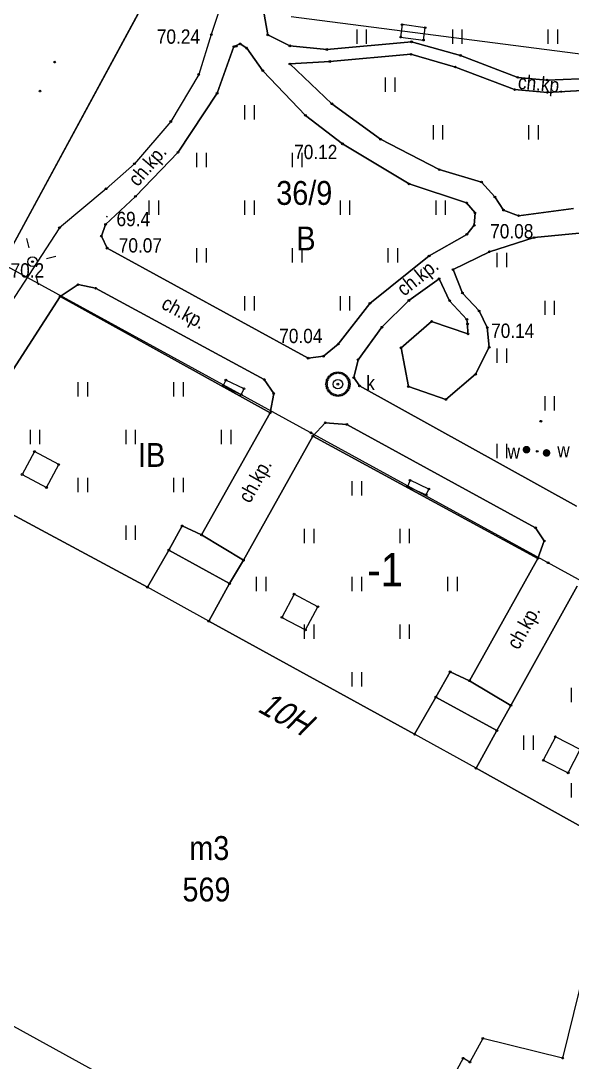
# Model space of a CAD drawing. Extents: x 6545332 to 6545538, y 5876272 to 5876530.
# Drawn here: x 6545478.7 to 6545507.5, y 5876341.4 to 5876395.9 of the extents above; entities that cross this region are included whole.
import ezdxf
from ezdxf.enums import TextEntityAlignment as Align

# ---------------------------------------------------------------- set-up
doc = ezdxf.new("R2010")
doc.units = 0
doc.header["$MEASUREMENT"] = 0
doc.layers.add('1', color=8, linetype='CONTINUOUS')
doc.styles.get("Standard").update_dxf_attribs({"font": 'txt', "width": 0.75})

msp = doc.modelspace()

# ---------------------------------------------------------------- hatches: boundary and pattern name
at = {"layer": '1', "linetype": 'Continuous'}
h = msp.add_hatch(color=256, dxfattribs=at)
edge = h.paths.add_edge_path()
edge.add_arc((6545488.66, 5876395.22), 0.045, 0, 360)
h = msp.add_hatch(color=256, dxfattribs=at)
edge = h.paths.add_edge_path()
edge.add_arc((6545488.66, 5876395.22), 0.045, 0, 360)
h = msp.add_hatch(color=256, dxfattribs=at)
edge = h.paths.add_edge_path()
edge.add_arc((6545495.52, 5876389.5), 0.045, 0, 360)
h = msp.add_hatch(color=256, dxfattribs=at)
edge = h.paths.add_edge_path()
edge.add_arc((6545495.52, 5876389.5), 0.045, 0, 360)
h = msp.add_hatch(color=256, dxfattribs=at)
edge = h.paths.add_edge_path()
edge.add_arc((6545483.2, 5876385.69), 0.045, 0, 360)
h = msp.add_hatch(color=256, dxfattribs=at)
edge = h.paths.add_edge_path()
edge.add_arc((6545504.73, 5876385.74), 0.045, 0, 360)
h = msp.add_hatch(color=256, dxfattribs=at)
edge = h.paths.add_edge_path()
edge.add_arc((6545504.73, 5876385.74), 0.045, 0, 360)
h = msp.add_hatch(color=256, dxfattribs=at)
edge = h.paths.add_edge_path()
edge.add_arc((6545483.21, 5876384.04), 0.045, 0, 360)
h = msp.add_hatch(color=256, dxfattribs=at)
edge = h.paths.add_edge_path()
edge.add_arc((6545483.21, 5876384.04), 0.045, 0, 360)
h = msp.add_hatch(color=256, dxfattribs=at)
edge = h.paths.add_edge_path()
edge.add_arc((6545503.09, 5876379.88), 0.045, 0, 360)
h = msp.add_hatch(color=256, dxfattribs=at)
edge = h.paths.add_edge_path()
edge.add_arc((6545503.09, 5876379.88), 0.045, 0, 360)
h = msp.add_hatch(color=256, dxfattribs=at)
edge = h.paths.add_edge_path()
edge.add_arc((6545493.72, 5876378.28), 0.045, 0, 360)
h = msp.add_hatch(color=256, dxfattribs=at)
edge = h.paths.add_edge_path()
edge.add_arc((6545493.72, 5876378.28), 0.045, 0, 360)
h = msp.add_hatch(color=256, dxfattribs=at)
edge = h.paths.add_edge_path()
edge.add_arc((6545505.14, 5876373.49), 0.2, 354.735, 714.735)
h = msp.add_hatch(color=256, dxfattribs=at)
edge = h.paths.add_edge_path()
edge.add_arc((6545506.19, 5876373.32), 0.2, 342.193, 702.193)

# ---------------------------------------------------------------- linework, layer by layer
at = {"layer": '1'}
for p, q in [((6545490.06, 5876406.02), (6545472.84, 5876374.14)), ((6545490.06, 5876406.02), (6545472.84, 5876374.14)), ((6545472.84, 5876374.14), (6545490.06, 5876406.02)), ((6545490.06, 5876406.02), (6545472.84, 5876374.14)), ((6545490.4, 5876400.62), (6545488.66, 5876395.22)), ((6545491.28, 5876397.09), (6545491.61, 5876395.2)), ((6545491.61, 5876395.2), (6545491.28, 5876397.09)), ((6545536.88, 5876390.43), (6545492.83, 5876396.15)), ((6545498.64, 5876395.74), (6545498.56, 5876395.09)), ((6545499.84, 5876395.58), (6545498.64, 5876395.74)), ((6545499.75, 5876394.93), (6545499.84, 5876395.58)), ((6545488.66, 5876395.22), (6545488, 5876393.13)), ((6545491.61, 5876395.2), (6545492.77, 5876394.63)), ((6545492.77, 5876394.63), (6545491.61, 5876395.2)), ((6545498.56, 5876395.09), (6545499.75, 5876394.93)), ((6545489.84, 5876394.59), (6545488.96, 5876392.15)), ((6545488.96, 5876392.15), (6545489.84, 5876394.59)), ((6545490.17, 5876394.73), (6545489.84, 5876394.59)), ((6545489.84, 5876394.59), (6545490.17, 5876394.73)), ((6545490.51, 5876394.51), (6545490.17, 5876394.73)), ((6545490.17, 5876394.73), (6545490.51, 5876394.51)), ((6545491.35, 5876393.33), (6545490.51, 5876394.51)), ((6545490.51, 5876394.51), (6545491.35, 5876393.33)), ((6545492.77, 5876394.63), (6545494.7, 5876394.44)), ((6545494.7, 5876394.44), (6545492.77, 5876394.63)), ((6545494.7, 5876394.44), (6545499.13, 5876394.84)), ((6545499.13, 5876394.84), (6545494.7, 5876394.44)), ((6545499.13, 5876394.84), (6545501.69, 5876394.13)), ((6545501.69, 5876394.13), (6545499.13, 5876394.84)), ((6545499.1, 5876394.19), (6545494.86, 5876393.81)), ((6545494.86, 5876393.81), (6545499.1, 5876394.19)), ((6545501.42, 5876393.52), (6545499.1, 5876394.19)), ((6545499.1, 5876394.19), (6545501.42, 5876393.52)), ((6545501.69, 5876394.13), (6545504.68, 5876392.98)), ((6545504.68, 5876392.98), (6545501.69, 5876394.13)), ((6545493.58, 5876390.99), (6545491.35, 5876393.33)), ((6545491.35, 5876393.33), (6545493.58, 5876390.99)), ((6545494.86, 5876393.81), (6545492.77, 5876393.68)), ((6545492.77, 5876393.68), (6545494.86, 5876393.81)), ((6545492.77, 5876393.68), (6545494.96, 5876391.6)), ((6545494.96, 5876391.6), (6545492.77, 5876393.68)), ((6545504.52, 5876392.34), (6545501.42, 5876393.52)), ((6545501.42, 5876393.52), (6545504.52, 5876392.34)), ((6545488, 5876393.13), (6545486.54, 5876390.67)), ((6545504.68, 5876392.98), (6545506.21, 5876392.84)), ((6545506.21, 5876392.84), (6545504.68, 5876392.98)), ((6545506.21, 5876392.84), (6545507.92, 5876392.9)), ((6545507.92, 5876392.9), (6545506.21, 5876392.84)), ((6545506.23, 5876392.19), (6545504.52, 5876392.34)), ((6545504.52, 5876392.34), (6545506.23, 5876392.19)), ((6545508.06, 5876392.3), (6545506.23, 5876392.19)), ((6545506.23, 5876392.19), (6545508.06, 5876392.3)), ((6545488.96, 5876392.15), (6545486.92, 5876389.06)), ((6545486.92, 5876389.06), (6545488.96, 5876392.15)), ((6545494.96, 5876391.6), (6545497.51, 5876389.74)), ((6545497.51, 5876389.74), (6545494.96, 5876391.6)), ((6545486.54, 5876390.67), (6545484.64, 5876388.46)), ((6545495.52, 5876389.5), (6545493.58, 5876390.99)), ((6545493.58, 5876390.99), (6545495.52, 5876389.5)), ((6545499, 5876387.4), (6545495.52, 5876389.5)), ((6545495.52, 5876389.5), (6545499, 5876387.4)), ((6545497.51, 5876389.74), (6545500.58, 5876388.15)), ((6545500.58, 5876388.15), (6545497.51, 5876389.74)), ((6545486.92, 5876389.06), (6545484.69, 5876386.75)), ((6545484.69, 5876386.75), (6545486.92, 5876389.06)), ((6545484.64, 5876388.46), (6545483.16, 5876387.15)), ((6545500.58, 5876388.15), (6545502.79, 5876387.5)), ((6545502.79, 5876387.5), (6545500.58, 5876388.15)), ((6545502.01, 5876386.41), (6545499, 5876387.4)), ((6545499, 5876387.4), (6545502.01, 5876386.41)), ((6545502.79, 5876387.5), (6545503.49, 5876386.72)), ((6545503.49, 5876386.72), (6545502.79, 5876387.5)), ((6545483.16, 5876387.15), (6545480.72, 5876385.11)), ((6545484.69, 5876386.75), (6545483.13, 5876385.28)), ((6545483.13, 5876385.28), (6545484.69, 5876386.75)), ((6545502.45, 5876385.88), (6545502.01, 5876386.41)), ((6545502.01, 5876386.41), (6545502.45, 5876385.88)), ((6545503.49, 5876386.72), (6545503.94, 5876386.03)), ((6545503.94, 5876386.03), (6545503.49, 5876386.72)), ((6545502.41, 5876385.24), (6545502.45, 5876385.88)), ((6545502.45, 5876385.88), (6545502.41, 5876385.24)), ((6545503.94, 5876386.03), (6545504.73, 5876385.74)), ((6545504.73, 5876385.74), (6545503.94, 5876386.03)), ((6545504.73, 5876385.74), (6545507.6, 5876386.11)), ((6545507.6, 5876386.11), (6545504.73, 5876385.74)), ((6545483.13, 5876385.28), (6545482.91, 5876384.67)), ((6545482.91, 5876384.67), (6545483.13, 5876385.28)), ((6545502.02, 5876384.76), (6545502.41, 5876385.24)), ((6545502.41, 5876385.24), (6545502.02, 5876384.76)), ((6545480.72, 5876385.11), (6545473.44, 5876373.92)), ((6545482.91, 5876384.67), (6545483.21, 5876384.04)), ((6545483.21, 5876384.04), (6545482.91, 5876384.67)), ((6545500.05, 5876383.63), (6545502.02, 5876384.76)), ((6545502.02, 5876384.76), (6545500.05, 5876383.63)), ((6545505.54, 5876384.59), (6545503.2, 5876383.85)), ((6545503.2, 5876383.85), (6545505.54, 5876384.59)), ((6545507.89, 5876384.83), (6545505.54, 5876384.59)), ((6545505.54, 5876384.59), (6545507.89, 5876384.83)), ((6545483.21, 5876384.04), (6545493.72, 5876378.28)), ((6545493.72, 5876378.28), (6545483.21, 5876384.04)), ((6545496.95, 5876381.15), (6545500.05, 5876383.63)), ((6545500.05, 5876383.63), (6545496.95, 5876381.15)), ((6545503.2, 5876383.85), (6545501.3, 5876382.92)), ((6545501.3, 5876382.92), (6545503.2, 5876383.85)), ((6545477.78, 5876383.2), (6545515.77, 5876362.36)), ((6545477.78, 5876383.2), (6545515.77, 5876362.36)), ((6545500.57, 5876382.44), (6545498.99, 5876381.3)), ((6545498.99, 5876381.3), (6545500.57, 5876382.44)), ((6545501.12, 5876381.29), (6545500.57, 5876382.44)), ((6545500.57, 5876382.44), (6545501.12, 5876381.29)), ((6545501.3, 5876382.92), (6545501.79, 5876381.69)), ((6545501.79, 5876381.69), (6545501.3, 5876382.92)), ((6545481.69, 5876382.13), (6545480.76, 5876381.51)), ((6545480.76, 5876381.51), (6545481.69, 5876382.13)), ((6545482.61, 5876381.94), (6545481.69, 5876382.13)), ((6545481.69, 5876382.13), (6545482.61, 5876381.94)), ((6545491.43, 5876377.16), (6545482.61, 5876381.94)), ((6545482.61, 5876381.94), (6545491.43, 5876377.16)), ((6545475.14, 5876372.81), (6545480.76, 5876381.51)), ((6545480.76, 5876381.51), (6545475.14, 5876372.81)), ((6545480.76, 5876381.51), (6545491.74, 5876375.42)), ((6545491.74, 5876375.42), (6545480.76, 5876381.51)), ((6545501.79, 5876381.69), (6545502.66, 5876380.75)), ((6545502.66, 5876380.75), (6545501.79, 5876381.69)), ((6545495.3, 5876379.02), (6545496.95, 5876381.15)), ((6545496.95, 5876381.15), (6545495.3, 5876379.02)), ((6545498.99, 5876381.3), (6545497.58, 5876379.9)), ((6545497.58, 5876379.9), (6545498.99, 5876381.3)), ((6545502.02, 5876380.31), (6545501.12, 5876381.29)), ((6545501.12, 5876381.29), (6545502.02, 5876380.31)), ((6545502.06, 5876380.07), (6545502.02, 5876380.31)), ((6545502.02, 5876380.31), (6545502.06, 5876380.07)), ((6545502.66, 5876380.75), (6545503.09, 5876379.88)), ((6545503.09, 5876379.88), (6545502.66, 5876380.75)), ((6545497.58, 5876379.9), (6545496.33, 5876378.2)), ((6545496.33, 5876378.2), (6545497.58, 5876379.9)), ((6545498.58, 5876378.82), (6545500.18, 5876380.2)), ((6545500.18, 5876380.2), (6545498.58, 5876378.82)), ((6545500.18, 5876380.2), (6545502.08, 5876379.55)), ((6545502.08, 5876379.55), (6545500.18, 5876380.2)), ((6545502.08, 5876379.55), (6545502.06, 5876380.07)), ((6545502.06, 5876380.07), (6545502.08, 5876379.55)), ((6545503.09, 5876379.88), (6545503.19, 5876378.85)), ((6545503.19, 5876378.85), (6545503.09, 5876379.88)), ((6545494.52, 5876378.38), (6545495.3, 5876379.02)), ((6545495.3, 5876379.02), (6545494.52, 5876378.38)), ((6545498.97, 5876376.79), (6545498.58, 5876378.82)), ((6545498.58, 5876378.82), (6545498.97, 5876376.79)), ((6545503.19, 5876378.85), (6545502.48, 5876377.44)), ((6545502.48, 5876377.44), (6545503.19, 5876378.85)), ((6545493.72, 5876378.28), (6545494.52, 5876378.38)), ((6545494.52, 5876378.38), (6545493.72, 5876378.28)), ((6545496.33, 5876378.2), (6545496.11, 5876377.26)), ((6545496.11, 5876377.26), (6545496.33, 5876378.2)), ((6545489.42, 5876377.13), (6545489.27, 5876376.82)), ((6545490.37, 5876376.68), (6545489.42, 5876377.13)), ((6545491.92, 5876376.43), (6545491.43, 5876377.16)), ((6545491.43, 5876377.16), (6545491.92, 5876376.43)), ((6545496.11, 5876377.26), (6545496.41, 5876376.83)), ((6545496.41, 5876376.83), (6545496.11, 5876377.26)), ((6545502.48, 5876377.44), (6545500.92, 5876376.12)), ((6545500.92, 5876376.12), (6545502.48, 5876377.44)), ((6545489.27, 5876376.82), (6545490.22, 5876376.37)), ((6545490.22, 5876376.37), (6545490.37, 5876376.68)), ((6545491.74, 5876375.42), (6545491.92, 5876376.43)), ((6545491.92, 5876376.43), (6545491.74, 5876375.42)), ((6545496.41, 5876376.83), (6545507.76, 5876370.54)), ((6545507.76, 5876370.54), (6545496.41, 5876376.83)), ((6545500.92, 5876376.12), (6545498.97, 5876376.79)), ((6545498.97, 5876376.79), (6545500.92, 5876376.12)), ((6545491.74, 5876375.42), (6545488.15, 5876369.03)), ((6545488.15, 5876369.03), (6545491.74, 5876375.42)), ((6545493.97, 5876374.2), (6545494.62, 5876374.9)), ((6545494.62, 5876374.9), (6545493.97, 5876374.2)), ((6545494.62, 5876374.9), (6545495.75, 5876374.81)), ((6545495.75, 5876374.81), (6545494.62, 5876374.9)), ((6545495.75, 5876374.81), (6545505.61, 5876369.4)), ((6545505.61, 5876369.4), (6545495.75, 5876374.81)), ((6545490.34, 5876367.7), (6545493.97, 5876374.2)), ((6545493.97, 5876374.2), (6545490.34, 5876367.7)), ((6545493.97, 5876374.2), (6545505.74, 5876367.8)), ((6545505.74, 5876367.8), (6545493.97, 5876374.2)), ((6545479.41, 5876373.39), (6545478.77, 5876372.19)), ((6545480.68, 5876372.71), (6545479.41, 5876373.39)), ((6545480.04, 5876371.51), (6545480.68, 5876372.71)), ((6545478.77, 5876372.19), (6545480.04, 5876371.51)), ((6545499.05, 5876371.89), (6545498.91, 5876371.57)), ((6545498.91, 5876371.57), (6545499.89, 5876371.12)), ((6545500.04, 5876371.43), (6545499.05, 5876371.89)), ((6545499.89, 5876371.12), (6545500.04, 5876371.43)), ((6545477.19, 5876370.66), (6545485.32, 5876366.29)), ((6545485.32, 5876366.29), (6545477.19, 5876370.66)), ((6545485.32, 5876366.29), (6545477.19, 5876370.66)), ((6545477.19, 5876370.66), (6545485.32, 5876366.29)), ((6545487.14, 5876369.5), (6545486.44, 5876368.23)), ((6545487.14, 5876369.5), (6545486.44, 5876368.23)), ((6545486.44, 5876368.23), (6545487.14, 5876369.5)), ((6545488.15, 5876369.03), (6545487.14, 5876369.5)), ((6545488.15, 5876369.03), (6545487.14, 5876369.5)), ((6545487.14, 5876369.5), (6545488.15, 5876369.03)), ((6545505.61, 5876369.4), (6545506.07, 5876368.71)), ((6545506.07, 5876368.71), (6545505.61, 5876369.4)), ((6545490.34, 5876367.7), (6545488.15, 5876369.03)), ((6545490.34, 5876367.7), (6545488.15, 5876369.03)), ((6545488.15, 5876369.03), (6545490.34, 5876367.7)), ((6545506.07, 5876368.71), (6545505.74, 5876367.8)), ((6545505.74, 5876367.8), (6545506.07, 5876368.71)), ((6545485.32, 5876366.29), (6545486.44, 5876368.23)), ((6545486.44, 5876368.23), (6545485.32, 5876366.29)), ((6545485.32, 5876366.29), (6545486.44, 5876368.23)), ((6545486.44, 5876368.23), (6545489.61, 5876366.48)), ((6545486.44, 5876368.23), (6545489.61, 5876366.48)), ((6545489.61, 5876366.48), (6545486.44, 5876368.23)), ((6545486.44, 5876368.23), (6545489.61, 5876366.48)), ((6545489.61, 5876366.48), (6545490.34, 5876367.7)), ((6545489.61, 5876366.48), (6545490.34, 5876367.7)), ((6545490.34, 5876367.7), (6545489.61, 5876366.48)), ((6545505.74, 5876367.8), (6545502.16, 5876361.39)), ((6545502.16, 5876361.39), (6545505.74, 5876367.8)), ((6545488.53, 5876364.51), (6545485.32, 5876366.29)), ((6545489.61, 5876366.48), (6545488.53, 5876364.51)), ((6545488.53, 5876364.51), (6545489.61, 5876366.48)), ((6545489.61, 5876366.48), (6545488.53, 5876364.51)), ((6545504.32, 5876360.1), (6545507.79, 5876366.34)), ((6545507.79, 5876366.34), (6545504.32, 5876360.1)), ((6545492.99, 5876365.93), (6545492.35, 5876364.71)), ((6545494.23, 5876365.27), (6545492.99, 5876365.93)), ((6545493.58, 5876364.05), (6545494.23, 5876365.27)), ((6545488.53, 5876364.51), (6545499.29, 5876358.59)), ((6545499.29, 5876358.59), (6545488.53, 5876364.51)), ((6545499.29, 5876358.59), (6545488.53, 5876364.51)), ((6545488.53, 5876364.51), (6545499.29, 5876358.59)), ((6545492.35, 5876364.71), (6545493.58, 5876364.05)), ((6545500.4, 5876360.54), (6545501.15, 5876361.86)), ((6545501.15, 5876361.86), (6545500.4, 5876360.54)), ((6545501.15, 5876361.86), (6545500.4, 5876360.54)), ((6545501.15, 5876361.86), (6545502.16, 5876361.39)), ((6545502.16, 5876361.39), (6545501.15, 5876361.86)), ((6545502.16, 5876361.39), (6545501.15, 5876361.86)), ((6545502.16, 5876361.39), (6545504.32, 5876360.1)), ((6545504.32, 5876360.1), (6545502.16, 5876361.39)), ((6545504.32, 5876360.1), (6545502.16, 5876361.39)), ((6545499.29, 5876358.59), (6545500.4, 5876360.54)), ((6545500.4, 5876360.54), (6545499.29, 5876358.59)), ((6545499.29, 5876358.59), (6545500.4, 5876360.54)), ((6545500.4, 5876360.54), (6545503.59, 5876358.78)), ((6545500.4, 5876360.54), (6545503.59, 5876358.78)), ((6545503.59, 5876358.78), (6545500.4, 5876360.54)), ((6545500.4, 5876360.54), (6545503.59, 5876358.78)), ((6545504.32, 5876360.1), (6545503.59, 5876358.78)), ((6545503.59, 5876358.78), (6545504.32, 5876360.1)), ((6545503.59, 5876358.78), (6545504.32, 5876360.1)), ((6545502.5, 5876356.81), (6545499.29, 5876358.59)), ((6545503.59, 5876358.78), (6545502.5, 5876356.81)), ((6545502.5, 5876356.81), (6545503.59, 5876358.78)), ((6545503.59, 5876358.78), (6545502.5, 5876356.81)), ((6545506.65, 5876358.46), (6545506.02, 5876357.23)), ((6545507.94, 5876357.79), (6545506.65, 5876358.46)), ((6545507.32, 5876356.57), (6545507.94, 5876357.79)), ((6545502.5, 5876356.81), (6545510.6, 5876352.3)), ((6545510.6, 5876352.3), (6545502.5, 5876356.81)), ((6545510.6, 5876352.3), (6545502.5, 5876356.81)), ((6545502.5, 5876356.81), (6545510.6, 5876352.3)), ((6545506.02, 5876357.23), (6545507.32, 5876356.57)), ((6545508.85, 5876349.1), (6545507.03, 5876341.64)), ((6545490.64, 5876336.53), (6545474.61, 5876345.34)), ((6545502.86, 5876342.67), (6545502.18, 5876341.43)), ((6545507.03, 5876341.64), (6545502.86, 5876342.67)), ((6545501.83, 5876341.63), (6545498.7, 5876335.91)), ((6545502.18, 5876341.43), (6545501.83, 5876341.63))]:
    msp.add_line(p, q, dxfattribs=at)
at = {"layer": '1', "linetype": 'Continuous'}
for p, q in [((6545496.28, 5876394.73), (6545496.28, 5876395.48)), ((6545496.78, 5876394.73), (6545496.78, 5876395.48)), ((6545501.28, 5876394.73), (6545501.28, 5876395.48)), ((6545501.78, 5876394.73), (6545501.78, 5876395.48)), ((6545506.28, 5876394.73), (6545506.28, 5876395.48)), ((6545506.78, 5876394.73), (6545506.78, 5876395.48)), ((6545497.77, 5876392.22), (6545497.77, 5876392.97)), ((6545498.27, 5876392.22), (6545498.27, 5876392.97)), ((6545490.41, 5876390.78), (6545490.41, 5876391.53)), ((6545490.91, 5876390.78), (6545490.91, 5876391.53)), ((6545500.27, 5876389.72), (6545500.27, 5876390.47)), ((6545500.77, 5876389.72), (6545500.77, 5876390.47)), ((6545505.27, 5876389.72), (6545505.27, 5876390.47)), ((6545505.77, 5876389.72), (6545505.77, 5876390.47)), ((6545487.91, 5876388.28), (6545487.91, 5876389.03)), ((6545488.41, 5876388.28), (6545488.41, 5876389.03)), ((6545492.91, 5876388.28), (6545492.91, 5876389.03)), ((6545493.41, 5876388.28), (6545493.41, 5876389.03)), ((6545485.41, 5876385.78), (6545485.41, 5876386.53)), ((6545485.91, 5876385.78), (6545485.91, 5876386.53)), ((6545490.41, 5876385.78), (6545490.41, 5876386.53)), ((6545490.91, 5876385.78), (6545490.91, 5876386.53)), ((6545495.41, 5876385.78), (6545495.41, 5876386.53)), ((6545495.91, 5876385.78), (6545495.91, 5876386.53)), ((6545500.41, 5876385.78), (6545500.41, 5876386.53)), ((6545500.91, 5876385.78), (6545500.91, 5876386.53)), ((6545479.137, 5876384.06), (6545479.021, 5876384.545)), ((6545480.04, 5876383.504), (6545480.526, 5876383.62)), ((6545487.91, 5876383.28), (6545487.91, 5876384.03)), ((6545488.41, 5876383.28), (6545488.41, 5876384.03)), ((6545492.91, 5876383.28), (6545492.91, 5876384.03)), ((6545493.41, 5876383.28), (6545493.41, 5876384.03)), ((6545497.91, 5876383.28), (6545497.91, 5876384.03)), ((6545498.41, 5876383.28), (6545498.41, 5876384.03)), ((6545503.61, 5876383.04), (6545503.61, 5876383.79)), ((6545504.11, 5876383.04), (6545504.11, 5876383.79)), ((6545479.485, 5876382.6), (6545479.601, 5876382.115)), ((6545490.41, 5876380.78), (6545490.41, 5876381.53)), ((6545490.91, 5876380.78), (6545490.91, 5876381.53)), ((6545495.41, 5876380.78), (6545495.41, 5876381.53)), ((6545495.91, 5876380.78), (6545495.91, 5876381.53)), ((6545506.11, 5876380.54), (6545506.11, 5876381.29)), ((6545506.61, 5876380.54), (6545506.61, 5876381.29)), ((6545503.61, 5876378.04), (6545503.61, 5876378.79)), ((6545504.11, 5876378.04), (6545504.11, 5876378.79)), ((6545481.7, 5876376.27), (6545481.7, 5876377.02)), ((6545482.2, 5876376.27), (6545482.2, 5876377.02)), ((6545486.7, 5876376.27), (6545486.7, 5876377.02)), ((6545487.2, 5876376.27), (6545487.2, 5876377.02)), ((6545506.11, 5876375.54), (6545506.11, 5876376.29)), ((6545506.61, 5876375.54), (6545506.61, 5876376.29)), ((6545479.2, 5876373.77), (6545479.2, 5876374.52)), ((6545479.7, 5876373.77), (6545479.7, 5876374.52)), ((6545484.2, 5876373.77), (6545484.2, 5876374.52)), ((6545484.7, 5876373.77), (6545484.7, 5876374.52)), ((6545489.2, 5876373.77), (6545489.2, 5876374.52)), ((6545489.7, 5876373.77), (6545489.7, 5876374.52)), ((6545503.61, 5876373.04), (6545503.61, 5876373.79)), ((6545504.11, 5876373.04), (6545504.11, 5876373.79)), ((6545481.7, 5876371.27), (6545481.7, 5876372.02)), ((6545482.2, 5876371.27), (6545482.2, 5876372.02)), ((6545486.7, 5876371.27), (6545486.7, 5876372.02)), ((6545487.2, 5876371.27), (6545487.2, 5876372.02)), ((6545496.03, 5876371.09), (6545496.03, 5876371.84)), ((6545496.53, 5876371.09), (6545496.53, 5876371.84)), ((6545484.2, 5876368.77), (6545484.2, 5876369.52)), ((6545484.7, 5876368.77), (6545484.7, 5876369.52)), ((6545493.53, 5876368.59), (6545493.53, 5876369.34)), ((6545494.03, 5876368.59), (6545494.03, 5876369.34)), ((6545498.53, 5876368.59), (6545498.53, 5876369.34)), ((6545499.03, 5876368.59), (6545499.03, 5876369.34)), ((6545491.03, 5876366.09), (6545491.03, 5876366.84)), ((6545491.53, 5876366.09), (6545491.53, 5876366.84)), ((6545496.03, 5876366.09), (6545496.03, 5876366.84)), ((6545496.53, 5876366.09), (6545496.53, 5876366.84)), ((6545501.03, 5876366.09), (6545501.03, 5876366.84)), ((6545501.53, 5876366.09), (6545501.53, 5876366.84)), ((6545493.53, 5876363.59), (6545493.53, 5876364.34)), ((6545494.03, 5876363.59), (6545494.03, 5876364.34)), ((6545498.53, 5876363.59), (6545498.53, 5876364.34)), ((6545499.03, 5876363.59), (6545499.03, 5876364.34)), ((6545496.03, 5876361.09), (6545496.03, 5876361.84)), ((6545496.53, 5876361.09), (6545496.53, 5876361.84)), ((6545507.5, 5876360.28), (6545507.5, 5876361.03)), ((6545505, 5876357.78), (6545505, 5876358.53)), ((6545505.5, 5876357.78), (6545505.5, 5876358.53)), ((6545507.5, 5876355.28), (6545507.5, 5876356.03))]:
    msp.add_line(p, q, dxfattribs=at)
at = {"layer": '1'}
for centre in [(6545498.64, 5876395.74), (6545499.84, 5876395.58), (6545488.66, 5876395.22), (6545488.66, 5876395.22), (6545488.66, 5876395.22), (6545491.61, 5876395.2), (6545491.61, 5876395.2), (6545498.56, 5876395.09), (6545499.75, 5876394.93), (6545489.84, 5876394.59), (6545489.84, 5876394.59), (6545489.96, 5876394.61), (6545490.17, 5876394.73), (6545490.17, 5876394.73), (6545490.51, 5876394.51), (6545490.51, 5876394.51), (6545492.77, 5876394.63), (6545492.77, 5876394.63), (6545494.7, 5876394.44), (6545494.7, 5876394.44), (6545499.13, 5876394.84), (6545499.13, 5876394.84), (6545494.86, 5876393.81), (6545494.86, 5876393.81), (6545499.1, 5876394.19), (6545499.1, 5876394.19), (6545501.69, 5876394.13), (6545501.69, 5876394.13), (6545480.47, 5876393.78), (6545491.35, 5876393.33), (6545491.35, 5876393.33), (6545492.77, 5876393.68), (6545492.77, 5876393.68), (6545501.42, 5876393.52), (6545501.42, 5876393.52), (6545488, 5876393.13), (6545504.68, 5876392.98), (6545504.68, 5876392.98), (6545506.21, 5876392.84), (6545506.21, 5876392.84), (6545479.7, 5876392.26), (6545504.52, 5876392.34), (6545504.52, 5876392.34), (6545506.23, 5876392.19), (6545506.23, 5876392.19), (6545488.96, 5876392.15), (6545488.96, 5876392.15), (6545494.96, 5876391.6), (6545494.96, 5876391.6), (6545486.54, 5876390.67), (6545493.58, 5876390.99), (6545493.58, 5876390.99), (6545495.52, 5876389.5), (6545495.52, 5876389.5), (6545495.52, 5876389.5), (6545495.52, 5876389.5), (6545497.51, 5876389.74), (6545497.51, 5876389.74), (6545486.92, 5876389.06), (6545486.92, 5876389.06), (6545484.64, 5876388.46), (6545500.58, 5876388.15), (6545500.58, 5876388.15), (6545499, 5876387.4), (6545499, 5876387.4), (6545502.79, 5876387.5), (6545502.79, 5876387.5), (6545483.16, 5876387.15), (6545484.69, 5876386.75), (6545484.69, 5876386.75), (6545502.01, 5876386.41), (6545502.01, 5876386.41), (6545503.49, 5876386.72), (6545503.49, 5876386.72), (6545502.45, 5876385.88), (6545502.45, 5876385.88), (6545503.94, 5876386.03), (6545503.94, 5876386.03), (6545504.73, 5876385.74), (6545504.73, 5876385.74), (6545504.73, 5876385.74), (6545504.73, 5876385.74), (6545480.72, 5876385.11), (6545483.13, 5876385.28), (6545483.13, 5876385.28), (6545502.41, 5876385.24), (6545502.41, 5876385.24), (6545482.91, 5876384.67), (6545482.91, 5876384.67), (6545502.02, 5876384.76), (6545502.02, 5876384.76), (6545505.54, 5876384.59), (6545505.54, 5876384.59), (6545483.21, 5876384.04), (6545483.21, 5876384.04), (6545483.21, 5876384.04), (6545483.21, 5876384.04), (6545500.05, 5876383.63), (6545500.05, 5876383.63), (6545503.2, 5876383.85), (6545503.2, 5876383.85), (6545479.31, 5876383.33), (6545501.3, 5876382.92), (6545501.3, 5876382.92), (6545500.57, 5876382.44), (6545500.57, 5876382.44), (6545481.69, 5876382.13), (6545481.69, 5876382.13), (6545482.61, 5876381.94), (6545482.61, 5876381.94), (6545480.76, 5876381.51), (6545480.76, 5876381.51), (6545480.76, 5876381.51), (6545498.99, 5876381.3), (6545498.99, 5876381.3), (6545501.12, 5876381.29), (6545501.12, 5876381.29), (6545501.79, 5876381.69), (6545501.79, 5876381.69), (6545496.95, 5876381.15), (6545496.95, 5876381.15), (6545502.66, 5876380.75), (6545502.66, 5876380.75), (6545500.18, 5876380.2), (6545500.18, 5876380.2), (6545502.02, 5876380.31), (6545502.02, 5876380.31), (6545497.58, 5876379.9), (6545497.58, 5876379.9), (6545502.06, 5876380.07), (6545502.06, 5876380.07), (6545503.09, 5876379.88), (6545503.09, 5876379.88), (6545503.09, 5876379.88), (6545503.09, 5876379.88), (6545502.08, 5876379.55), (6545502.08, 5876379.55), (6545495.3, 5876379.02), (6545495.3, 5876379.02), (6545498.58, 5876378.82), (6545498.58, 5876378.82), (6545503.19, 5876378.85), (6545503.19, 5876378.85), (6545493.72, 5876378.28), (6545493.72, 5876378.28), (6545493.72, 5876378.28), (6545493.72, 5876378.28), (6545494.52, 5876378.38), (6545494.52, 5876378.38), (6545496.33, 5876378.2), (6545496.33, 5876378.2), (6545495.08, 5876377.49), (6545495.18, 5876377.51), (6545495.28, 5876377.52), (6545495.39, 5876377.51), (6545495.49, 5876377.49), (6545489.42, 5876377.13), (6545491.43, 5876377.16), (6545491.43, 5876377.16), (6545494.68, 5876376.92), (6545494.69, 5876377.03), (6545494.72, 5876377.13), (6545494.76, 5876377.22), (6545494.82, 5876377.31), (6545494.9, 5876377.38), (6545494.98, 5876377.44), (6545495.28, 5876376.92), (6545495.28, 5876376.92), (6545495.28, 5876376.92), (6545495.28, 5876376.92), (6545495.58, 5876377.44), (6545495.67, 5876377.38), (6545495.74, 5876377.31), (6545495.8, 5876377.22), (6545495.85, 5876377.13), (6545495.87, 5876377.03), (6545495.88, 5876376.92), (6545496.11, 5876377.26), (6545496.11, 5876377.26), (6545502.48, 5876377.44), (6545502.48, 5876377.44), (6545489.27, 5876376.82), (6545490.22, 5876376.37), (6545490.37, 5876376.68), (6545491.92, 5876376.43), (6545491.92, 5876376.43), (6545494.69, 5876376.82), (6545494.72, 5876376.72), (6545494.76, 5876376.62), (6545494.82, 5876376.54), (6545494.9, 5876376.46), (6545494.98, 5876376.4), (6545495.58, 5876376.4), (6545495.67, 5876376.46), (6545495.74, 5876376.54), (6545495.8, 5876376.62), (6545495.85, 5876376.72), (6545495.87, 5876376.82), (6545496.41, 5876376.83), (6545496.41, 5876376.83), (6545498.97, 5876376.79), (6545498.97, 5876376.79), (6545495.08, 5876376.36), (6545495.18, 5876376.33), (6545495.28, 5876376.32), (6545495.39, 5876376.33), (6545495.49, 5876376.36), (6545500.92, 5876376.12), (6545500.92, 5876376.12), (6545491.74, 5876375.42), (6545491.74, 5876375.42), (6545491.74, 5876375.42), (6545494.62, 5876374.9), (6545494.62, 5876374.9), (6545495.75, 5876374.81), (6545495.75, 5876374.81), (6545505.89, 5876374.98), (6545493.87, 5876374.37), (6545493.97, 5876374.2), (6545493.97, 5876374.2), (6545493.97, 5876374.2), (6545479.41, 5876373.39), (6545505.14, 5876373.5), (6545505.14, 5876373.49), (6545505.7, 5876373.4), (6545505.7, 5876373.4), (6545506.19, 5876373.32), (6545506.19, 5876373.32), (6545480.68, 5876372.71), (6545478.77, 5876372.19), (6545480.04, 5876371.51), (6545498.91, 5876371.57), (6545499.05, 5876371.89), (6545499.89, 5876371.12), (6545500.04, 5876371.43), (6545487.14, 5876369.5), (6545487.14, 5876369.5), (6545505.61, 5876369.4), (6545505.61, 5876369.4), (6545488.15, 5876369.03), (6545488.15, 5876369.03), (6545488.15, 5876369.03), (6545486.44, 5876368.23), (6545486.44, 5876368.23), (6545486.44, 5876368.23), (6545506.07, 5876368.71), (6545506.07, 5876368.71), (6545490.34, 5876367.7), (6545490.34, 5876367.7), (6545490.34, 5876367.7), (6545505.74, 5876367.8), (6545505.74, 5876367.8), (6545505.74, 5876367.8), (6545506.27, 5876367.57), (6545485.32, 5876366.29), (6545485.32, 5876366.29), (6545485.32, 5876366.29), (6545489.61, 5876366.48), (6545489.61, 5876366.48), (6545489.61, 5876366.48), (6545492.99, 5876365.93), (6545494.23, 5876365.27), (6545488.53, 5876364.51), (6545488.53, 5876364.51), (6545488.53, 5876364.51), (6545492.35, 5876364.71), (6545493.58, 5876364.05), (6545501.15, 5876361.86), (6545501.15, 5876361.86), (6545502.16, 5876361.39), (6545502.16, 5876361.39), (6545502.16, 5876361.39), (6545500.4, 5876360.54), (6545500.4, 5876360.54), (6545500.4, 5876360.54), (6545504.32, 5876360.1), (6545504.32, 5876360.1), (6545504.32, 5876360.1), (6545499.29, 5876358.59), (6545499.29, 5876358.59), (6545499.29, 5876358.59), (6545503.59, 5876358.78), (6545503.59, 5876358.78), (6545503.59, 5876358.78), (6545506.65, 5876358.46), (6545502.5, 5876356.81), (6545502.5, 5876356.81), (6545502.5, 5876356.81), (6545506.02, 5876357.23), (6545507.32, 5876356.57), (6545502.86, 5876342.67), (6545501.83, 5876341.63), (6545507.03, 5876341.64), (6545502.18, 5876341.43)]:
    msp.add_circle(centre, 0.045, dxfattribs=at)
at = {"layer": '1', "linetype": 'Continuous'}
for centre in [(6545479.31, 5876383.33), (6545495.28, 5876376.92)]:
    msp.add_circle(centre, 0.25, dxfattribs=at)

# ---------------------------------------------------------------- texts
at = {"layer": '1'}
for s, height, width, p in [('70.24', 0.75, 0.9, (6545485.81, 5876394.74)), ('70.24', 0.75, 0.9, (6545485.81, 5876394.74)), ('70.12', 0.75, 0.9, (6545492.99, 5876388.7)), ('70.12', 0.75, 0.9, (6545492.99, 5876388.7)), ('69.4', 0.75, 0.9, (6545483.7, 5876385.19)), ('B', 1.25, 0.9, (6545493.11, 5876383.92)), ('70.08', 0.75, 0.9, (6545503.24, 5876384.55)), ('70.08', 0.75, 0.9, (6545503.24, 5876384.55)), ('70.07', 0.75, 0.9, (6545483.82, 5876383.81)), ('70.07', 0.75, 0.9, (6545483.82, 5876383.81)), ('70.2', 0.75, 0.9, (6545478.16, 5876382.5)), ('70.04', 0.75, 0.9, (6545492.21, 5876379.07)), ('70.04', 0.75, 0.9, (6545492.21, 5876379.07)), ('70.14', 0.75, 0.9, (6545503.29, 5876379.34)), ('70.14', 0.75, 0.9, (6545503.29, 5876379.34)), ('IB', 1.25, 0.9, (6545484.83, 5876372.59)), ('-1', 1.75, 0.903, (6545496.81, 5876366.33)), ('m3', 1.25, 0.9, (6545487.51, 5876352.01)), ('569', 1.25, 0.9, (6545487.15, 5876349.84))]:
    msp.add_text(s, height=height, dxfattribs=dict(at, width=width)).set_placement(p)
at = {"layer": '1', "width": 0.9}
for rotation, p in [(-5.228, (6545504.67, 5876392.38)), (49.313, (6545484.81, 5876387.22)), (38.698, (6545498.74, 5876381.49)), (331.502, (6545485.99, 5876380.92)), (60.672, (6545490.68, 5876370.64)), (60.817, (6545504.72, 5876362.97))]:
    msp.add_text('ch.kp.', height=0.75, rotation=rotation, dxfattribs=at).set_placement(p)
msp.add_text('36/9', height=1.25, dxfattribs=at).set_placement((6545493.52, 5876386.93), align=Align.MIDDLE_CENTER)
for s, p in [('k', (6545496.76, 5876376.98)), ('w', (6545504.15, 5876373.4)), ('w', (6545506.75, 5876373.47))]:
    msp.add_text(s, height=0.75, dxfattribs=at).set_placement(p, align=Align.MIDDLE_LEFT)
at = {"layer": '1', "oblique": 15, "width": 0.9}
msp.add_text('10H', height=1.25, rotation=330.671, dxfattribs=at).set_placement((6545492.52, 5876359.69), align=Align.MIDDLE_CENTER)

doc.saveas('drawing.dxf')
